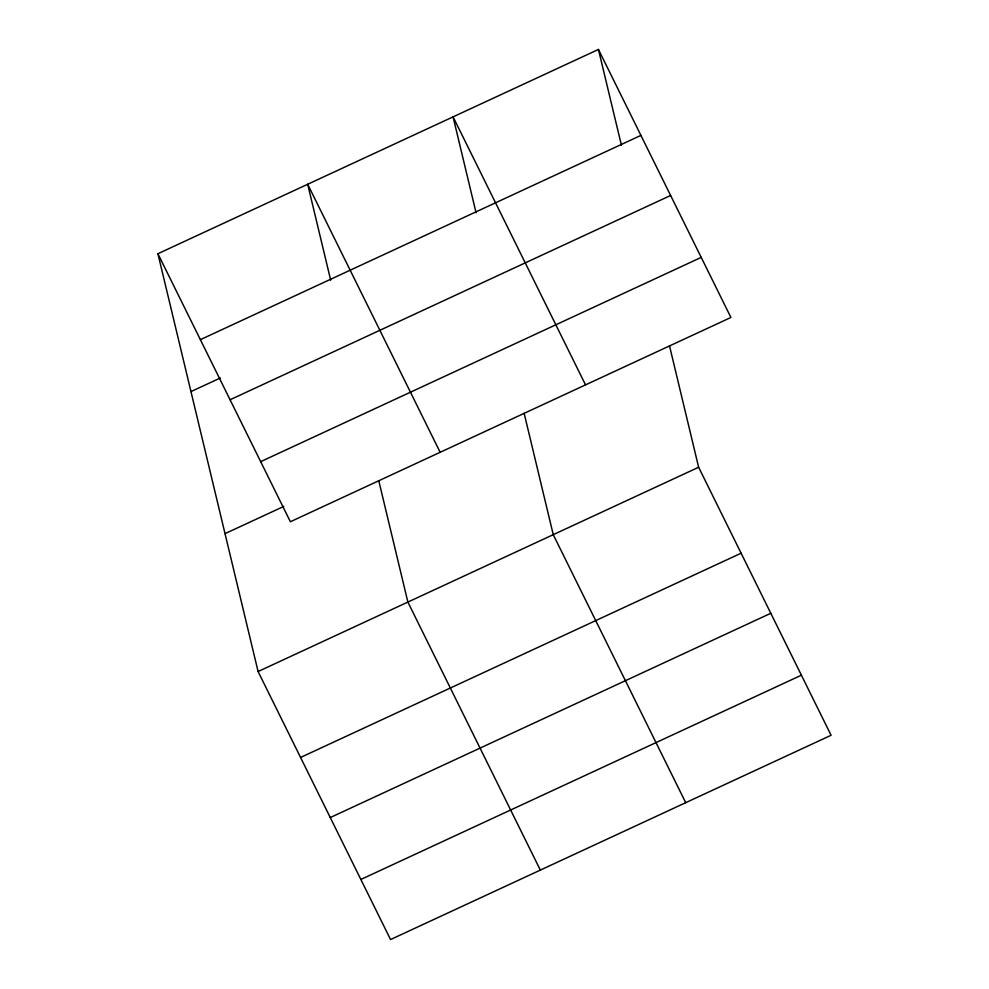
<?xml version="1.0" encoding="UTF-8"?>
<svg xmlns="http://www.w3.org/2000/svg" width="989" height="989" viewBox="0 0 989 989"><rect width="100%" height="100%" fill="white"/><g stroke="black" fill="none" stroke-linecap="round" stroke-linejoin="round"><path stroke-width="1.48" d="M157.906 253.728L598.444 49.45L730.908 317.469L290.37 521.747L157.906 253.728L258.092 671.531L390.556 939.55L831.094 735.272L698.63 467.253L669.516 345.866M200.384 339.66L640.921 135.394M190.964 391.595L220.362 377.971M230.078 399.754L670.616 195.476M260.676 461.653L701.213 257.387M225.022 533.652L283.818 506.393M258.092 671.531L698.63 467.253M300.557 757.463L741.107 553.197M330.264 817.557L770.802 613.279M360.849 879.468L801.399 675.19M585.537 384.882L453.073 116.863L476.068 212.771M685.711 802.685L553.247 534.666L524.145 413.278M440.154 452.294L307.69 184.275L330.685 280.184M540.34 870.097L407.876 602.078L378.762 480.679M598.444 49.45L621.451 145.358"/></g></svg>
